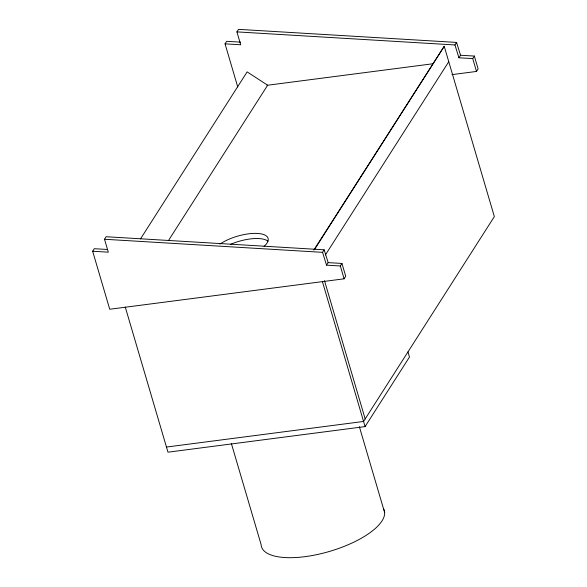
<?xml version="1.0" encoding="UTF-8"?>
<svg xmlns="http://www.w3.org/2000/svg" width="587" height="587" viewBox="0 0 587 587"><rect width="100%" height="100%" fill="white"/><g stroke="black" fill="none" stroke-linecap="round" stroke-linejoin="round"><path stroke-width="0.88" d="M341.95 263.446L340.335 265.977L326.533 265.155L328.148 262.624L341.95 263.446L345.728 276.294L344.114 278.818L109.732 309.254L92.651 251.229L94.265 248.697L107.311 249.482M237.728 86.927L225.048 43.842L226.663 41.317L240.582 42.147M92.651 251.229L108.309 252.168L104.508 239.261L106.122 236.73L324.171 249.805L328.148 262.624M225.048 43.842L240.707 44.781L236.906 31.881L238.52 29.35L456.569 42.425L460.546 55.244L458.931 57.775L472.733 58.59L474.347 56.066L460.546 55.244M140.528 238.865L247.127 71.885L267.643 85.225L168.447 240.604M313.84 250.084L444.227 46.292L494.349 216.603L363.566 421.459L166.473 447.052M314.427 249.6L444.227 46.292M326.533 265.155L322.557 252.337L324.171 249.805M458.931 57.775L454.954 44.957L456.569 42.425M325.381 254.963L448.762 61.708M451.983 74.622L476.512 71.438L478.126 68.906L474.347 56.066M125.258 307.03L167.985 452.188L365.077 426.595L409.477 357.043L407.965 351.907M266.997 85.313L432.516 63.814M236.906 31.881L454.954 44.957M104.508 239.261L322.557 252.337M472.733 58.59L476.512 71.438M340.335 265.977L344.114 278.818M324.486 280.659L365.18 418.927M322.358 281.437L365.077 426.595M359.354 426.668L384.654 512.627M231.417 443.691L261.105 544.56A64.027 23.773 -16.4 0 0 329.85 551.325A64.027 23.773 -16.4 0 0 383.348 508.379M219.927 244.104A28.836 10.713 -16.4 0 1 257.26 233.421A28.836 10.713 -16.4 0 1 264.055 246.408M230.434 244.39A28.836 10.713 -16.4 0 1 267.98 241.176"/></g></svg>
